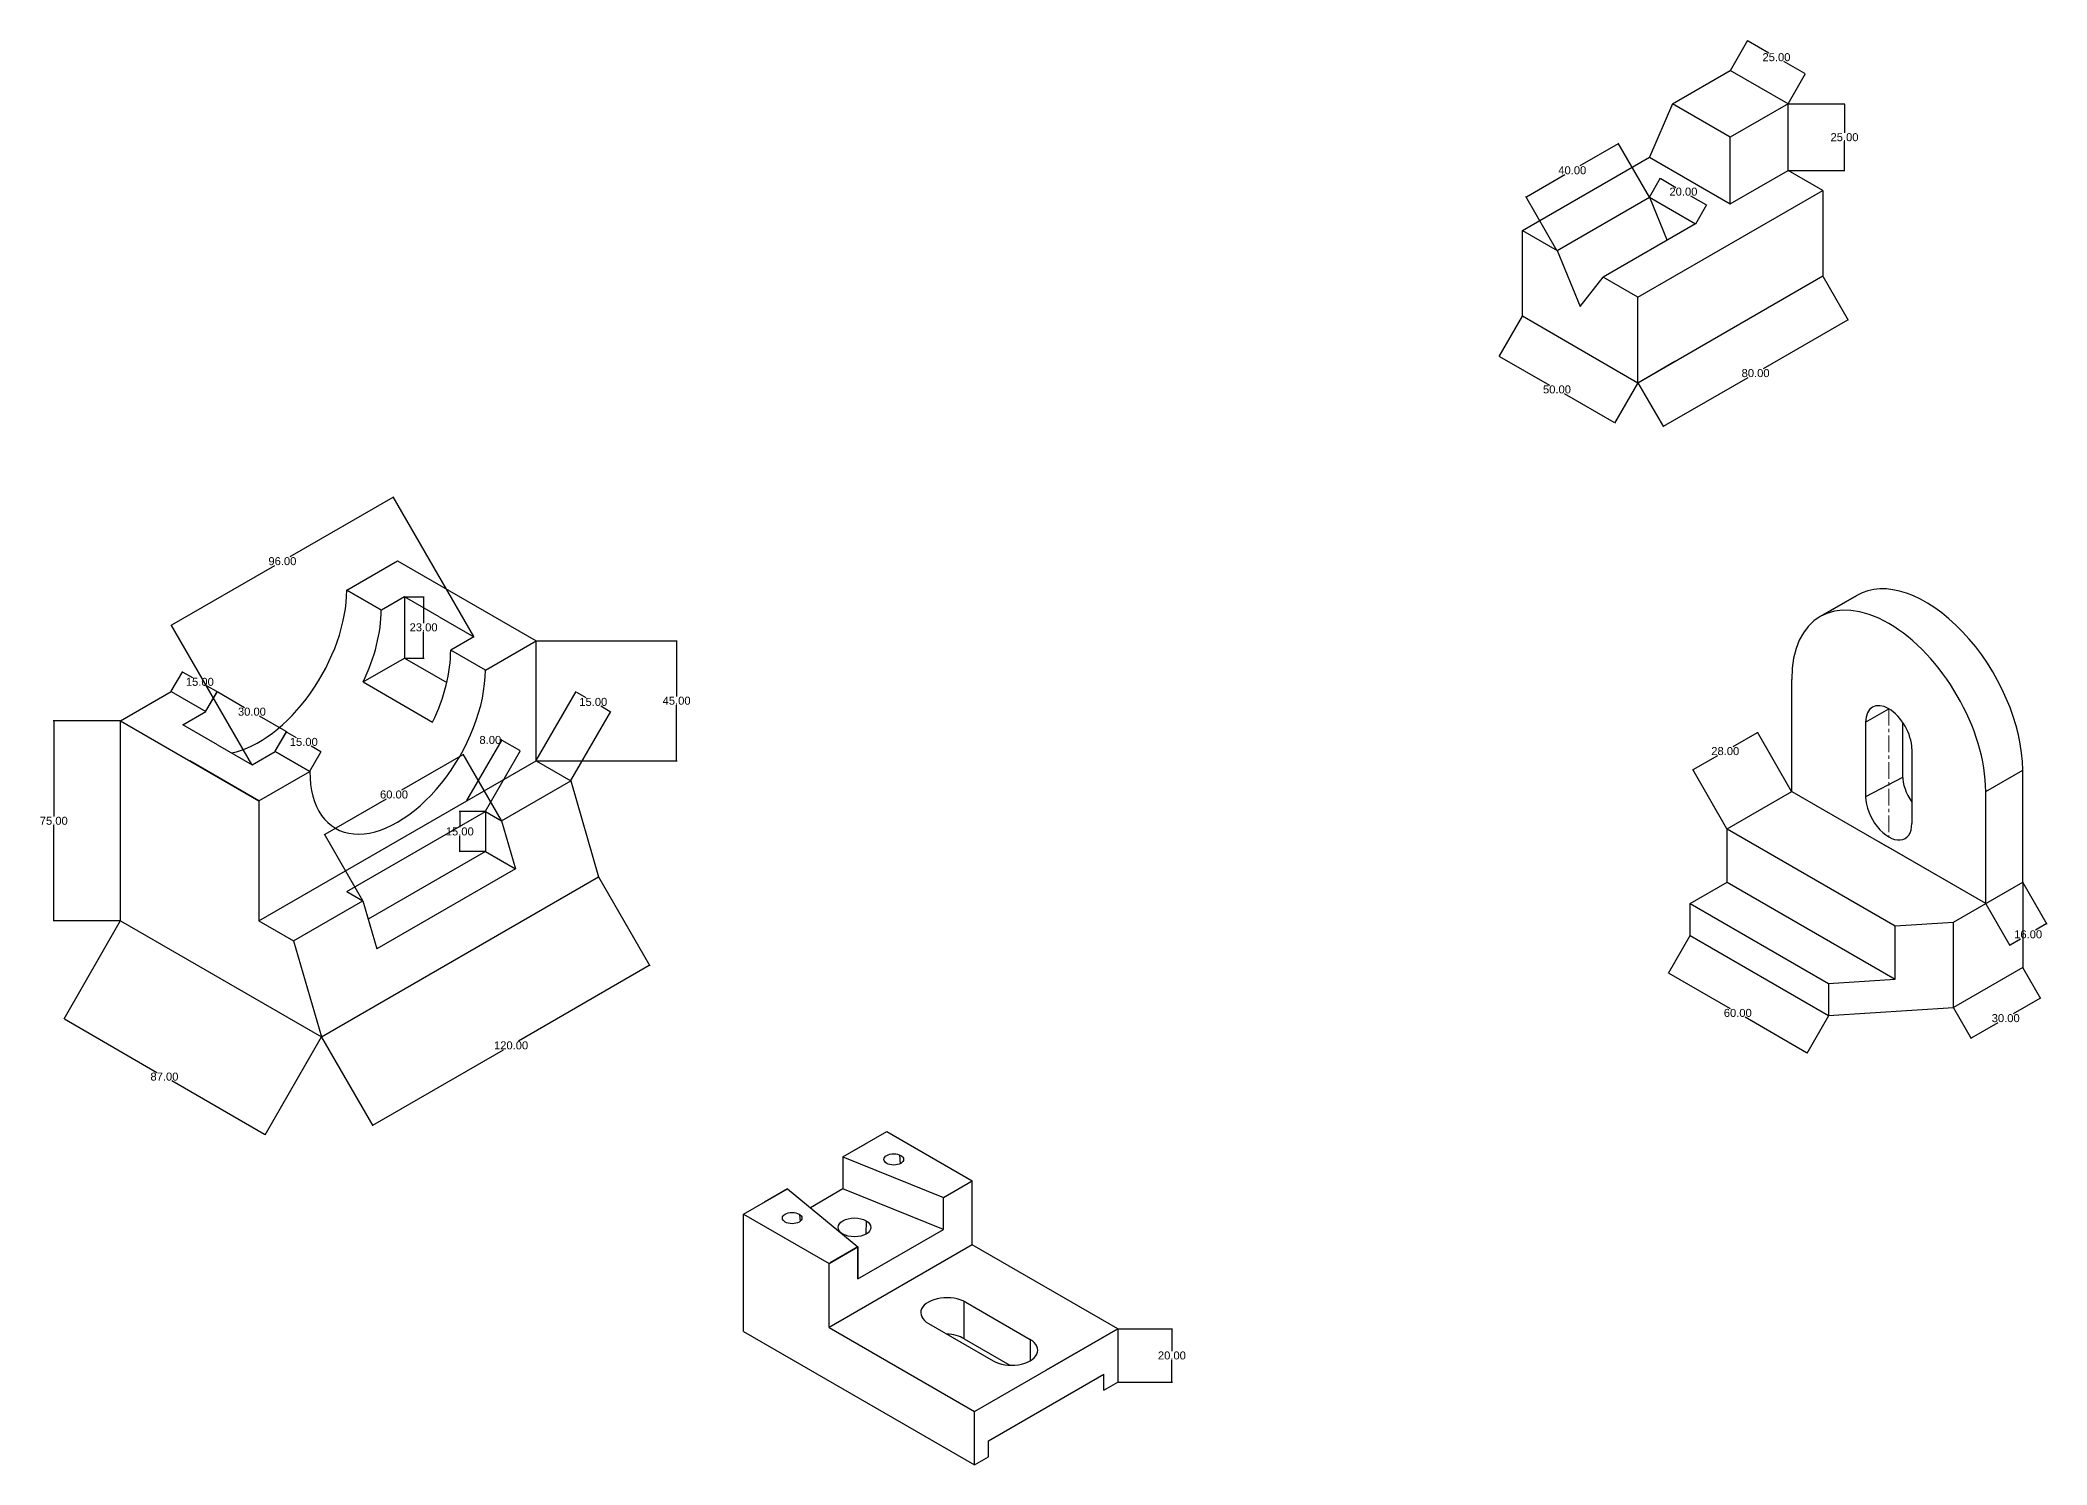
# Model space of a CAD drawing. Header units: millimetres. Extents: x -6852 to 59965, y -10230 to 31776.
# Drawn here: x 29303 to 30055, y 14758 to 15292 of the extents above; entities that cross this region are included whole.
import ezdxf

# ---------------------------------------------------------------- set-up
doc = ezdxf.new("R2010")
doc.units = ezdxf.units.MM
doc.header["$MEASUREMENT"] = 0
doc.linetypes.add('CENTER', pattern=[2, 1.25, -0.25, 0.25, -0.25])
for name, color, linetype, lineweight in [('Center Line', 132, 'CENTER', 18), ('Dimension Line', 53, 'Continuous', 15), ('Object line', 7, 'Continuous', 25)]:
    doc.layers.add(name, color=color, linetype=linetype, lineweight=lineweight)
doc.layers.add('Layer2', color=7, linetype='Continuous', lineweight=25, plot=False)
doc.styles.get("Standard").update_dxf_attribs({"font": 'arial.ttf'})
doc.dimstyles.get("Standard").update_dxf_attribs({"dimtxt": 3, "dimasz": 0.18, "dimexe": 0.18, "dimexo": 0.0625, "dimgap": 0.09, "dimtad": 0, "dimtih": 1, "dimtoh": 1, "dimzin": 0, "dimdsep": 46, "dimtxsty": 'Standard', "dimcen": 0.09, "dimadec": 0, "dimazin": 0, "dimtfac": 1, "dimtofl": 0, "dimtmove": 0, "dimatfit": 3, "dimfxl": 1, "dimtolj": 1, "dimtzin": 0, "dimarcsym": 0})

# ---------------------------------------------------------------- blocks, each defined once
blk = doc.blocks.new('*D263')
at = {"layer": 'Defpoints', "color": 0, "ltscale": 25, "transparency": 16777216}
for p in [(29512.4, 14978.12), (29531.56, 14944.93), (29408.47, 14918.12)]:
    blk.add_point(p, dxfattribs=at)
at = {"layer": 'Dimension Line', "color": 0, "lineweight": -2, "ltscale": 25, "transparency": 16777216}
for p, q in [((29512.43, 14978.07), (29531.65, 14944.77)), ((29531.4, 14944.84), (29482.41, 14916.55)), ((29408.5, 14918.07), (29427.73, 14884.77)), ((29427.79, 14885.02), (29476.79, 14913.31))]:
    blk.add_line(p, q, dxfattribs=at)
at = {"layer": 'Dimension Line', "color": 0, "ltscale": 25, "transparency": 16777216}
for points in [[(29531.39, 14944.87), (29531.42, 14944.81), (29531.56, 14944.93)], [(29427.78, 14885.05), (29427.81, 14884.99), (29427.64, 14884.93)]]:
    blk.add_solid(points, dxfattribs=at)
at = {"layer": 'Dimension Line', "color": 0, "ltscale": 25, "transparency": 16777216, "insert": (29479.6, 14914.93), "char_height": 3, "attachment_point": 5}
blk.add_mtext('\\A1;120.00', dxfattribs=at)
blk = doc.blocks.new('*D264')
at = {"layer": 'Defpoints', "color": 0, "ltscale": 25, "transparency": 16777216}
for p in [(29333.13, 14961.62), (29408.47, 14918.12), (29387.31, 14881.47)]:
    blk.add_point(p, dxfattribs=at)
at = {"layer": 'Dimension Line', "color": 0, "lineweight": -2, "ltscale": 25, "transparency": 16777216}
for p, q in [((29333.1, 14961.57), (29311.88, 14924.82)), ((29312.13, 14924.88), (29346.83, 14904.84)), ((29408.44, 14918.07), (29387.22, 14881.32)), ((29387.16, 14881.56), (29352.45, 14901.6))]:
    blk.add_line(p, q, dxfattribs=at)
at = {"layer": 'Dimension Line', "color": 0, "ltscale": 25, "transparency": 16777216}
for points in [[(29312.14, 14924.91), (29312.11, 14924.86), (29311.97, 14924.97)], [(29387.17, 14881.59), (29387.14, 14881.54), (29387.31, 14881.47)]]:
    blk.add_solid(points, dxfattribs=at)
at = {"layer": 'Dimension Line', "color": 0, "ltscale": 25, "transparency": 16777216, "insert": (29349.64, 14903.22), "char_height": 3, "attachment_point": 5}
blk.add_mtext('\\A1;87.00', dxfattribs=at)
blk = doc.blocks.new('*D265')
at = {"layer": 'Defpoints', "color": 0, "ltscale": 25, "transparency": 16777216}
for p in [(29476.14, 15029.33), (29463.03, 15006.62), (29469.96, 15002.62)]:
    blk.add_point(p, dxfattribs=at)
at = {"layer": 'Dimension Line', "color": 0, "lineweight": -2, "ltscale": 25, "transparency": 16777216}
for p, q in [((29463.06, 15006.68), (29476.23, 15029.49)), ((29469.99, 15002.68), (29483.16, 15025.49)), ((29475.99, 15029.42), (29475.81, 15029.42)), ((29476.14, 15029.33), (29475.99, 15029.42)), ((29482.92, 15025.42), (29476.3, 15029.24))]:
    blk.add_line(p, q, dxfattribs=at)
at = {"layer": 'Dimension Line', "color": 0, "ltscale": 25, "transparency": 16777216}
for points in [[(29476.31, 15029.27), (29476.28, 15029.21), (29476.14, 15029.33)], [(29482.93, 15025.45), (29482.9, 15025.39), (29483.07, 15025.33)]]:
    blk.add_solid(points, dxfattribs=at)
at = {"layer": 'Dimension Line', "color": 0, "ltscale": 25, "transparency": 16777216, "insert": (29471.82, 15029.42), "char_height": 3, "attachment_point": 5}
blk.add_mtext('\\A1;8.00', dxfattribs=at)
blk = doc.blocks.new('*D266')
at = {"layer": 'Defpoints', "color": 0, "ltscale": 25, "transparency": 16777216}
for p in [(29352.18, 15047.62), (29369.41, 15047.45), (29365.17, 15040.12)]:
    blk.add_point(p, dxfattribs=at)
at = {"layer": 'Dimension Line', "color": 0, "lineweight": -2, "ltscale": 25, "transparency": 16777216}
for p, q in [((29352.21, 15047.68), (29356.51, 15055.11)), ((29356.57, 15054.86), (29360.1, 15052.83)), ((29365.2, 15040.18), (29369.5, 15047.61)), ((29369.25, 15047.54), (29365.72, 15049.58))]:
    blk.add_line(p, q, dxfattribs=at)
at = {"layer": 'Dimension Line', "color": 0, "ltscale": 25, "transparency": 16777216}
for points in [[(29356.59, 15054.89), (29356.56, 15054.84), (29356.42, 15054.95)], [(29369.26, 15047.57), (29369.23, 15047.52), (29369.41, 15047.45)]]:
    blk.add_solid(points, dxfattribs=at)
at = {"layer": 'Dimension Line', "color": 0, "ltscale": 25, "transparency": 16777216, "insert": (29362.91, 15051.2), "char_height": 3, "attachment_point": 5}
blk.add_mtext('\\A1;15.00', dxfattribs=at)
blk = doc.blocks.new('*D267')
at = {"layer": 'Defpoints', "color": 0, "ltscale": 25, "transparency": 16777216}
for p in [(29365.17, 15040.12), (29395.42, 15032.52), (29391.15, 15025.12)]:
    blk.add_point(p, dxfattribs=at)
at = {"layer": 'Dimension Line', "color": 0, "lineweight": -2, "ltscale": 25, "transparency": 16777216}
for p, q in [((29365.2, 15040.18), (29369.53, 15047.67)), ((29369.6, 15047.43), (29379.62, 15041.64)), ((29395.27, 15032.61), (29385.24, 15038.39)), ((29391.18, 15025.18), (29395.51, 15032.67))]:
    blk.add_line(p, q, dxfattribs=at)
at = {"layer": 'Dimension Line', "color": 0, "ltscale": 25, "transparency": 16777216}
for points in [[(29369.61, 15047.45), (29369.58, 15047.4), (29369.44, 15047.52)], [(29395.28, 15032.63), (29395.25, 15032.58), (29395.42, 15032.52)]]:
    blk.add_solid(points, dxfattribs=at)
at = {"layer": 'Dimension Line', "color": 0, "ltscale": 25, "transparency": 16777216, "insert": (29382.43, 15040.02), "char_height": 3, "attachment_point": 5}
blk.add_mtext('\\A1;30.00', dxfattribs=at)
blk = doc.blocks.new('*D268')
at = {"layer": 'Defpoints', "color": 0, "ltscale": 25, "transparency": 16777216}
for p in [(29391.15, 15025.12), (29408.37, 15024.94), (29404.14, 15017.62)]:
    blk.add_point(p, dxfattribs=at)
at = {"layer": 'Dimension Line', "color": 0, "lineweight": -2, "ltscale": 25, "transparency": 16777216}
for p, q in [((29391.18, 15025.18), (29395.47, 15032.6)), ((29395.54, 15032.35), (29399.07, 15030.32)), ((29404.17, 15017.68), (29408.46, 15025.1)), ((29408.22, 15025.03), (29404.68, 15027.07))]:
    blk.add_line(p, q, dxfattribs=at)
at = {"layer": 'Dimension Line', "color": 0, "ltscale": 25, "transparency": 16777216}
for points in [[(29395.55, 15032.38), (29395.52, 15032.33), (29395.38, 15032.44)], [(29408.23, 15025.06), (29408.2, 15025.01), (29408.37, 15024.94)]]:
    blk.add_solid(points, dxfattribs=at)
at = {"layer": 'Dimension Line', "color": 0, "ltscale": 25, "transparency": 16777216, "insert": (29401.88, 15028.69), "char_height": 3, "attachment_point": 5}
blk.add_mtext('\\A1;15.00', dxfattribs=at)
blk = doc.blocks.new('*D269')
at = {"layer": 'Defpoints', "color": 0, "ltscale": 25, "transparency": 16777216}
for p in [(29435.43, 15120.44), (29465.63, 15068.12), (29382.49, 15020.12)]:
    blk.add_point(p, dxfattribs=at)
at = {"layer": 'Dimension Line', "color": 0, "lineweight": -2, "ltscale": 25, "transparency": 16777216}
for p, q in [((29435.27, 15120.35), (29396.67, 15098.06)), ((29465.6, 15068.18), (29435.34, 15120.59)), ((29352.44, 15072.53), (29391.05, 15094.82)), ((29382.46, 15020.18), (29352.2, 15072.59))]:
    blk.add_line(p, q, dxfattribs=at)
at = {"layer": 'Dimension Line', "color": 0, "ltscale": 25, "transparency": 16777216}
for points in [[(29435.26, 15120.37), (29435.29, 15120.32), (29435.43, 15120.44)], [(29352.43, 15072.55), (29352.46, 15072.5), (29352.29, 15072.44)]]:
    blk.add_solid(points, dxfattribs=at)
at = {"layer": 'Dimension Line', "color": 0, "ltscale": 25, "transparency": 16777216, "insert": (29393.86, 15096.44), "char_height": 3, "attachment_point": 5}
blk.add_mtext('\\A1;96.00', dxfattribs=at)
blk = doc.blocks.new('*D270')
at = {"layer": 'Defpoints', "color": 0, "ltscale": 25, "transparency": 16777216}
for p in [(29461.68, 15023.97), (29476.02, 14999.12), (29424.06, 14969.12)]:
    blk.add_point(p, dxfattribs=at)
at = {"layer": 'Dimension Line', "color": 0, "lineweight": -2, "ltscale": 25, "transparency": 16777216}
for p, q in [((29461.52, 15023.88), (29438.51, 15010.59)), ((29475.99, 14999.18), (29461.59, 15024.13)), ((29409.87, 14994.06), (29432.89, 15007.35)), ((29424.03, 14969.18), (29409.63, 14994.13))]:
    blk.add_line(p, q, dxfattribs=at)
at = {"layer": 'Dimension Line', "color": 0, "ltscale": 25, "transparency": 16777216}
for points in [[(29461.51, 15023.91), (29461.54, 15023.85), (29461.68, 15023.97)], [(29409.86, 14994.09), (29409.89, 14994.03), (29409.72, 14993.97)]]:
    blk.add_solid(points, dxfattribs=at)
at = {"layer": 'Dimension Line', "color": 0, "ltscale": 25, "transparency": 16777216, "insert": (29435.7, 15008.97), "char_height": 3, "attachment_point": 5}
blk.add_mtext('\\A1;60.00', dxfattribs=at)
blk = doc.blocks.new('*D271')
at = {"layer": 'Defpoints', "color": 0, "ltscale": 25, "transparency": 16777216}
for p in [(29333.13, 15036.62), (29308.15, 14961.62), (29333.13, 14961.62)]:
    blk.add_point(p, dxfattribs=at)
at = {"layer": 'Dimension Line', "color": 0, "lineweight": -2, "ltscale": 25, "transparency": 16777216}
for p, q in [((29333.07, 15036.62), (29307.97, 15036.62)), ((29308.15, 15036.44), (29308.15, 15000.74)), ((29308.15, 14961.8), (29308.15, 14997.5)), ((29333.07, 14961.62), (29307.97, 14961.62))]:
    blk.add_line(p, q, dxfattribs=at)
at = {"layer": 'Dimension Line', "color": 0, "ltscale": 25, "transparency": 16777216}
for points in [[(29308.12, 15036.44), (29308.18, 15036.44), (29308.15, 15036.62)], [(29308.12, 14961.8), (29308.18, 14961.8), (29308.15, 14961.62)]]:
    blk.add_solid(points, dxfattribs=at)
at = {"layer": 'Dimension Line', "color": 0, "ltscale": 25, "transparency": 16777216, "insert": (29308.15, 14999.12), "char_height": 3, "attachment_point": 5}
blk.add_mtext('\\A1;75.00', dxfattribs=at)
blk = doc.blocks.new('*D272')
at = {"layer": 'Defpoints', "color": 0, "ltscale": 25, "transparency": 16777216}
for p in [(29516.91, 15039.93), (29489.01, 15021.62), (29502, 15014.12)]:
    blk.add_point(p, dxfattribs=at)
at = {"layer": 'Dimension Line', "color": 0, "lineweight": -2, "ltscale": 25, "transparency": 16777216}
for p, q in [((29489.05, 15021.68), (29504.01, 15047.59)), ((29504.07, 15047.34), (29507.6, 15045.31)), ((29502.04, 15014.18), (29517, 15040.09)), ((29516.75, 15040.02), (29513.22, 15042.06))]:
    blk.add_line(p, q, dxfattribs=at)
at = {"layer": 'Dimension Line', "color": 0, "ltscale": 25, "transparency": 16777216}
for points in [[(29504.09, 15047.37), (29504.06, 15047.32), (29503.92, 15047.43)], [(29516.77, 15040.05), (29516.74, 15040), (29516.91, 15039.93)]]:
    blk.add_solid(points, dxfattribs=at)
at = {"layer": 'Dimension Line', "color": 0, "ltscale": 25, "transparency": 16777216, "insert": (29510.41, 15043.68), "char_height": 3, "attachment_point": 5}
blk.add_mtext('\\A1;15.00', dxfattribs=at)
blk = doc.blocks.new('*D273')
at = {"layer": 'Defpoints', "color": 0, "ltscale": 25, "transparency": 16777216}
for p in [(29489.01, 15066.62), (29489.01, 15021.62), (29541.65, 15021.62)]:
    blk.add_point(p, dxfattribs=at)
at = {"layer": 'Dimension Line', "color": 0, "lineweight": -2, "ltscale": 25, "transparency": 16777216}
for p, q in [((29489.08, 15066.62), (29541.83, 15066.62)), ((29541.65, 15066.44), (29541.65, 15045.74)), ((29541.65, 15021.8), (29541.65, 15042.5)), ((29489.08, 15021.62), (29541.83, 15021.62))]:
    blk.add_line(p, q, dxfattribs=at)
at = {"layer": 'Dimension Line', "color": 0, "ltscale": 25, "transparency": 16777216}
for points in [[(29541.62, 15066.44), (29541.68, 15066.44), (29541.65, 15066.62)], [(29541.62, 15021.8), (29541.68, 15021.8), (29541.65, 15021.62)]]:
    blk.add_solid(points, dxfattribs=at)
at = {"layer": 'Dimension Line', "color": 0, "ltscale": 25, "transparency": 16777216, "insert": (29541.65, 15044.12), "char_height": 3, "attachment_point": 5}
blk.add_mtext('\\A1;45.00', dxfattribs=at)
blk = doc.blocks.new('*D274')
at = {"layer": 'Defpoints', "color": 0, "ltscale": 25, "transparency": 16777216}
for p in [(29469.96, 15002.62), (29460.36, 14987.62), (29469.96, 14987.62)]:
    blk.add_point(p, dxfattribs=at)
at = {"layer": 'Dimension Line', "color": 0, "lineweight": -2, "ltscale": 25, "transparency": 16777216}
for p, q in [((29469.9, 15002.62), (29460.18, 15002.62)), ((29460.36, 15002.44), (29460.36, 14996.74)), ((29469.9, 14987.62), (29460.18, 14987.62)), ((29460.36, 14987.8), (29460.36, 14993.5))]:
    blk.add_line(p, q, dxfattribs=at)
at = {"layer": 'Dimension Line', "color": 0, "ltscale": 25, "transparency": 16777216}
for points in [[(29460.33, 15002.44), (29460.39, 15002.44), (29460.36, 15002.62)], [(29460.33, 14987.8), (29460.39, 14987.8), (29460.36, 14987.62)]]:
    blk.add_solid(points, dxfattribs=at)
at = {"layer": 'Dimension Line', "color": 0, "ltscale": 25, "transparency": 16777216, "insert": (29460.36, 14995.12), "char_height": 3, "attachment_point": 5}
blk.add_mtext('\\A1;15.00', dxfattribs=at)
blk = doc.blocks.new('*D275')
at = {"layer": 'Defpoints', "color": 0, "ltscale": 25, "transparency": 16777216}
for p in [(29439.65, 15083.12), (29439.65, 15060.12), (29446.8, 15060.12)]:
    blk.add_point(p, dxfattribs=at)
at = {"layer": 'Dimension Line', "color": 0, "lineweight": -2, "ltscale": 25, "transparency": 16777216}
for p, q in [((29439.71, 15083.12), (29446.98, 15083.12)), ((29446.8, 15082.94), (29446.8, 15073.25)), ((29446.8, 15060.3), (29446.8, 15070)), ((29439.71, 15060.12), (29446.98, 15060.12))]:
    blk.add_line(p, q, dxfattribs=at)
at = {"layer": 'Dimension Line', "color": 0, "ltscale": 25, "transparency": 16777216}
for points in [[(29446.77, 15082.94), (29446.83, 15082.94), (29446.8, 15083.12)], [(29446.77, 15060.3), (29446.83, 15060.3), (29446.8, 15060.12)]]:
    blk.add_solid(points, dxfattribs=at)
at = {"layer": 'Dimension Line', "color": 0, "ltscale": 25, "transparency": 16777216, "insert": (29446.8, 15071.62), "char_height": 3, "attachment_point": 5}
blk.add_mtext('\\A1;23.00', dxfattribs=at)
blk = doc.blocks.new('*D276')
at = {"layer": 'Defpoints', "color": 0, "ltscale": 25, "transparency": 16777216}
for p in [(29906.37, 15232.85), (29927.78, 15229.94), (29923.69, 15222.85)]:
    blk.add_point(p, dxfattribs=at)
at = {"layer": 'Dimension Line', "color": 0, "lineweight": -2, "ltscale": 25, "transparency": 16777216}
for p, q in [((29906.4, 15232.91), (29910.55, 15240.09)), ((29910.62, 15239.85), (29916.32, 15236.56)), ((29927.63, 15230.03), (29921.93, 15233.32)), ((29923.72, 15222.91), (29927.87, 15230.09))]:
    blk.add_line(p, q, dxfattribs=at)
at = {"layer": 'Dimension Line', "color": 0, "ltscale": 25, "transparency": 16777216}
for points in [[(29910.63, 15239.88), (29910.6, 15239.82), (29910.46, 15239.94)], [(29927.64, 15230.06), (29927.61, 15230), (29927.78, 15229.94)]]:
    blk.add_solid(points, dxfattribs=at)
at = {"layer": 'Dimension Line', "color": 0, "ltscale": 25, "transparency": 16777216, "insert": (29919.12, 15234.94), "char_height": 3, "attachment_point": 5}
blk.add_mtext('\\A1;20.00', dxfattribs=at)
blk = doc.blocks.new('*D277')
at = {"layer": 'Defpoints', "color": 0, "ltscale": 25, "transparency": 16777216}
for p in [(29860.13, 15232.95), (29906.37, 15232.85), (29871.73, 15212.85)]:
    blk.add_point(p, dxfattribs=at)
at = {"layer": 'Dimension Line', "color": 0, "lineweight": -2, "ltscale": 25, "transparency": 16777216}
for p, q in [((29894.61, 15252.86), (29880.26, 15244.57)), ((29906.34, 15232.91), (29894.68, 15253.1)), ((29860.29, 15233.04), (29874.64, 15241.32)), ((29871.7, 15212.91), (29860.04, 15233.1))]:
    blk.add_line(p, q, dxfattribs=at)
at = {"layer": 'Dimension Line', "color": 0, "ltscale": 25, "transparency": 16777216}
for points in [[(29894.6, 15252.88), (29894.63, 15252.83), (29894.77, 15252.95)], [(29860.27, 15233.06), (29860.3, 15233.01), (29860.13, 15232.95)]]:
    blk.add_solid(points, dxfattribs=at)
at = {"layer": 'Dimension Line', "color": 0, "ltscale": 25, "transparency": 16777216, "insert": (29877.45, 15242.95), "char_height": 3, "attachment_point": 5}
blk.add_mtext('\\A1;40.00', dxfattribs=at)
blk = doc.blocks.new('*D278')
at = {"layer": 'Defpoints', "color": 0, "ltscale": 25, "transparency": 16777216}
for p in [(29971.32, 15203.35), (29980.81, 15186.92), (29902.04, 15163.35)]:
    blk.add_point(p, dxfattribs=at)
at = {"layer": 'Dimension Line', "color": 0, "lineweight": -2, "ltscale": 25, "transparency": 16777216}
for p, q in [((29971.36, 15203.3), (29980.9, 15186.76)), ((29980.66, 15186.83), (29948.98, 15168.54)), ((29902.07, 15163.3), (29911.62, 15146.76)), ((29911.69, 15147.01), (29943.36, 15165.3))]:
    blk.add_line(p, q, dxfattribs=at)
at = {"layer": 'Dimension Line', "color": 0, "ltscale": 25, "transparency": 16777216}
for points in [[(29980.64, 15186.85), (29980.67, 15186.8), (29980.81, 15186.92)], [(29911.67, 15147.03), (29911.7, 15146.98), (29911.53, 15146.92)]]:
    blk.add_solid(points, dxfattribs=at)
at = {"layer": 'Dimension Line', "color": 0, "ltscale": 25, "transparency": 16777216, "insert": (29946.17, 15166.92), "char_height": 3, "attachment_point": 5}
blk.add_mtext('\\A1;80.00', dxfattribs=at)
blk = doc.blocks.new('*D279')
at = {"layer": 'Defpoints', "color": 0, "ltscale": 25, "transparency": 16777216}
for p in [(29858.74, 15188.35), (29902.04, 15163.35), (29893.36, 15148.31)]:
    blk.add_point(p, dxfattribs=at)
at = {"layer": 'Dimension Line', "color": 0, "lineweight": -2, "ltscale": 25, "transparency": 16777216}
for p, q in [((29858.71, 15188.3), (29849.97, 15173.16)), ((29850.21, 15173.22), (29868.9, 15162.43)), ((29902.01, 15163.3), (29893.27, 15148.16)), ((29893.2, 15148.4), (29874.52, 15159.19))]:
    blk.add_line(p, q, dxfattribs=at)
at = {"layer": 'Dimension Line', "color": 0, "ltscale": 25, "transparency": 16777216}
for points in [[(29850.23, 15173.25), (29850.2, 15173.2), (29850.06, 15173.31)], [(29893.22, 15148.43), (29893.19, 15148.38), (29893.36, 15148.31)]]:
    blk.add_solid(points, dxfattribs=at)
at = {"layer": 'Dimension Line', "color": 0, "ltscale": 25, "transparency": 16777216, "insert": (29871.71, 15160.81), "char_height": 3, "attachment_point": 5}
blk.add_mtext('\\A1;50.00', dxfattribs=at)
blk = doc.blocks.new('*D280')
at = {"layer": 'Defpoints', "color": 0, "ltscale": 25, "transparency": 16777216}
for p in [(29936.68, 15280.35), (29964.82, 15279.09), (29958.33, 15267.85)]:
    blk.add_point(p, dxfattribs=at)
at = {"layer": 'Dimension Line', "color": 0, "lineweight": -2, "ltscale": 25, "transparency": 16777216}
for p, q in [((29936.71, 15280.41), (29943.26, 15291.74)), ((29943.33, 15291.5), (29951.19, 15286.96)), ((29964.66, 15279.18), (29956.8, 15283.72)), ((29958.36, 15267.91), (29964.91, 15279.24))]:
    blk.add_line(p, q, dxfattribs=at)
at = {"layer": 'Dimension Line', "color": 0, "ltscale": 25, "transparency": 16777216}
for points in [[(29943.34, 15291.52), (29943.31, 15291.47), (29943.17, 15291.59)], [(29964.68, 15279.2), (29964.65, 15279.15), (29964.82, 15279.09)]]:
    blk.add_solid(points, dxfattribs=at)
at = {"layer": 'Dimension Line', "color": 0, "ltscale": 25, "transparency": 16777216, "insert": (29954, 15285.34), "char_height": 3, "attachment_point": 5}
blk.add_mtext('\\A1;25.00', dxfattribs=at)
blk = doc.blocks.new('*D281')
at = {"layer": 'Defpoints', "color": 0, "ltscale": 25, "transparency": 16777216}
for p in [(29958.33, 15267.85), (29958.33, 15242.85), (29979.51, 15242.85)]:
    blk.add_point(p, dxfattribs=at)
at = {"layer": 'Dimension Line', "color": 0, "lineweight": -2, "ltscale": 25, "transparency": 16777216}
for p, q in [((29958.4, 15267.85), (29979.69, 15267.85)), ((29979.51, 15267.67), (29979.51, 15256.97)), ((29979.51, 15243.03), (29979.51, 15253.73)), ((29958.4, 15242.85), (29979.69, 15242.85))]:
    blk.add_line(p, q, dxfattribs=at)
at = {"layer": 'Dimension Line', "color": 0, "ltscale": 25, "transparency": 16777216}
for points in [[(29979.48, 15267.67), (29979.54, 15267.67), (29979.51, 15267.85)], [(29979.48, 15243.03), (29979.54, 15243.03), (29979.51, 15242.85)]]:
    blk.add_solid(points, dxfattribs=at)
at = {"layer": 'Dimension Line', "color": 0, "ltscale": 25, "transparency": 16777216, "insert": (29979.51, 15255.35), "char_height": 3, "attachment_point": 5}
blk.add_mtext('\\A1;25.00', dxfattribs=at)
blk = doc.blocks.new('*D320')
at = {"layer": 'Defpoints', "color": 0, "ltscale": 25, "transparency": 16777216}
for p in [(30046.31, 14944.11), (30020.33, 14929.11), (30026.95, 14917.64)]:
    blk.add_point(p, dxfattribs=at)
at = {"layer": 'Dimension Line', "color": 0, "lineweight": -2, "ltscale": 25, "transparency": 16777216}
for p, q in [((30046.34, 14944.05), (30053.02, 14932.48)), ((30020.36, 14929.05), (30027.04, 14917.48)), ((30052.77, 14932.55), (30042.75, 14926.76)), ((30027.11, 14917.73), (30037.13, 14923.52))]:
    blk.add_line(p, q, dxfattribs=at)
at = {"layer": 'Dimension Line', "color": 0, "ltscale": 25, "transparency": 16777216}
for points in [[(30052.76, 14932.57), (30052.79, 14932.52), (30052.93, 14932.64)], [(30027.09, 14917.75), (30027.12, 14917.7), (30026.95, 14917.64)]]:
    blk.add_solid(points, dxfattribs=at)
at = {"layer": 'Dimension Line', "color": 0, "ltscale": 25, "transparency": 16777216, "insert": (30039.94, 14925.14), "char_height": 3, "attachment_point": 5}
blk.add_mtext('\\A1;30.00', dxfattribs=at)
blk = doc.blocks.new('*D321')
at = {"layer": 'Defpoints', "color": 0, "ltscale": 25, "transparency": 16777216}
for p in [(29946.93, 15032.24), (29959.71, 15010.11), (29935.46, 14996.11)]:
    blk.add_point(p, dxfattribs=at)
at = {"layer": 'Dimension Line', "color": 0, "lineweight": -2, "ltscale": 25, "transparency": 16777216}
for p, q in [((29946.77, 15032.15), (29937.61, 15026.86)), ((29959.68, 15010.16), (29946.84, 15032.4)), ((29935.43, 14996.16), (29922.59, 15018.4)), ((29922.83, 15018.33), (29931.99, 15023.62))]:
    blk.add_line(p, q, dxfattribs=at)
at = {"layer": 'Dimension Line', "color": 0, "ltscale": 25, "transparency": 16777216}
for points in [[(29946.76, 15032.18), (29946.79, 15032.13), (29946.93, 15032.24)], [(29922.82, 15018.36), (29922.85, 15018.31), (29922.68, 15018.24)]]:
    blk.add_solid(points, dxfattribs=at)
at = {"layer": 'Dimension Line', "color": 0, "ltscale": 25, "transparency": 16777216, "insert": (29934.8, 15025.24), "char_height": 3, "attachment_point": 5}
blk.add_mtext('\\A1;28.00', dxfattribs=at)
blk = doc.blocks.new('*D322')
at = {"layer": 'Defpoints', "color": 0, "ltscale": 25, "transparency": 16777216}
for p in [(30046.31, 14976.11), (30032.45, 14968.11), (30055.28, 14960.56)]:
    blk.add_point(p, dxfattribs=at)
at = {"layer": 'Dimension Line', "color": 0, "lineweight": -2, "ltscale": 25, "transparency": 16777216}
for p, q in [((30046.34, 14976.05), (30055.37, 14960.41)), ((30032.48, 14968.05), (30041.52, 14952.41)), ((30055.13, 14960.47), (30051.16, 14958.19)), ((30041.58, 14952.65), (30045.55, 14954.94))]:
    blk.add_line(p, q, dxfattribs=at)
at = {"layer": 'Dimension Line', "color": 0, "ltscale": 25, "transparency": 16777216}
for points in [[(30055.11, 14960.5), (30055.14, 14960.45), (30055.28, 14960.56)], [(30041.57, 14952.68), (30041.6, 14952.63), (30041.43, 14952.56)]]:
    blk.add_solid(points, dxfattribs=at)
at = {"layer": 'Dimension Line', "color": 0, "ltscale": 25, "transparency": 16777216, "insert": (30048.36, 14956.56), "char_height": 3, "attachment_point": 5}
blk.add_mtext('\\A1;16.00', dxfattribs=at)
blk = doc.blocks.new('*D323')
at = {"layer": 'Defpoints', "color": 0, "ltscale": 25, "transparency": 16777216}
for p in [(29921.6, 14956.11), (29973.56, 14926.11), (29965.48, 14912.1)]:
    blk.add_point(p, dxfattribs=at)
at = {"layer": 'Dimension Line', "color": 0, "lineweight": -2, "ltscale": 25, "transparency": 16777216}
for p, q in [((29921.57, 14956.05), (29913.43, 14941.95)), ((29913.67, 14942.01), (29936.69, 14928.72)), ((29965.32, 14912.19), (29942.31, 14925.48)), ((29973.53, 14926.05), (29965.39, 14911.95))]:
    blk.add_line(p, q, dxfattribs=at)
at = {"layer": 'Dimension Line', "color": 0, "ltscale": 25, "transparency": 16777216}
for points in [[(29913.69, 14942.04), (29913.66, 14941.99), (29913.52, 14942.1)], [(29965.34, 14912.22), (29965.31, 14912.17), (29965.48, 14912.1)]]:
    blk.add_solid(points, dxfattribs=at)
at = {"layer": 'Dimension Line', "color": 0, "ltscale": 25, "transparency": 16777216, "insert": (29939.5, 14927.1), "char_height": 3, "attachment_point": 5}
blk.add_mtext('\\A1;60.00', dxfattribs=at)
blk = doc.blocks.new('*D324')
at = {"layer": 'Defpoints', "color": 0, "ltscale": 25, "transparency": 16777216}
for p in [(29707.08, 14808.71), (29707.08, 14788.71), (29727.34, 14788.71)]:
    blk.add_point(p, dxfattribs=at)
at = {"layer": 'Dimension Line', "color": 0, "lineweight": -2, "ltscale": 25, "transparency": 16777216}
for p, q in [((29707.14, 14808.71), (29727.52, 14808.71)), ((29727.34, 14808.53), (29727.34, 14800.33)), ((29727.34, 14788.89), (29727.34, 14797.09)), ((29707.14, 14788.71), (29727.52, 14788.71))]:
    blk.add_line(p, q, dxfattribs=at)
at = {"layer": 'Dimension Line', "color": 0, "ltscale": 25, "transparency": 16777216}
for points in [[(29727.31, 14808.53), (29727.37, 14808.53), (29727.34, 14808.71)], [(29727.31, 14788.89), (29727.37, 14788.89), (29727.34, 14788.71)]]:
    blk.add_solid(points, dxfattribs=at)
at = {"layer": 'Dimension Line', "color": 0, "ltscale": 25, "transparency": 16777216, "insert": (29727.34, 14798.71), "char_height": 3, "attachment_point": 5}
blk.add_mtext('\\A1;20.00', dxfattribs=at)

msp = doc.modelspace()

# ---------------------------------------------------------------- linework, layer by layer
at = {"layer": 'Center Line', "ltscale": 5}
msp.add_line((29996.08, 15041.107), (29996.08, 14993.107), dxfattribs=at)
at = {"layer": 'Layer2', "ltscale": 25}
for p, q in [((29604.023, 14873.21), (29641.695, 14857.96)), ((29604.023, 14873.21), (29604.023, 14861.21)), ((29604.023, 14873.21), (29604.023, 14861.21)), ((29583.239, 14861.21), (29609.653, 14839.46)), ((29604.023, 14861.21), (29591.894, 14854.084)), ((29641.695, 14845.96), (29604.023, 14861.21)), ((29641.695, 14857.96), (29652.521, 14864.21)), ((29641.695, 14845.96), (29641.695, 14857.96)), ((29609.653, 14827.46), (29641.695, 14845.96)), ((29598.827, 14833.21), (29609.653, 14839.46)), ((29609.653, 14839.46), (29599.26, 14833.46)), ((29609.653, 14827.46), (29609.653, 14839.46)), ((29609.653, 14839.46), (29609.653, 14827.46)), ((29707.08, 14808.71), (29680.234, 14793.21))]:
    msp.add_line(p, q, dxfattribs=at)
for centre, major_axis in [((29623.076, 14872.21), (-3.674, 0)), ((29584.971, 14850.21), (-3.674, 0)), ((29608.354, 14846.71), (-6.124, 0))]:
    msp.add_ellipse(centre, major_axis=major_axis, ratio=0.5773503, dxfattribs=at)
at = {"layer": 'Object line', "ltscale": 25}
for p, q in [((29915.032, 15267.851), (29936.683, 15280.351)), ((29958.333, 15267.851), (29936.683, 15280.351)), ((29915.032, 15267.851), (29906.372, 15247.851)), ((29936.683, 15255.351), (29915.032, 15267.851)), ((29958.333, 15267.851), (29936.683, 15255.351)), ((29958.333, 15242.851), (29958.333, 15267.851)), ((29936.683, 15230.351), (29936.683, 15255.351)), ((29858.741, 15220.351), (29906.372, 15247.851)), ((29906.372, 15247.851), (29936.683, 15230.351)), ((29936.683, 15230.351), (29958.333, 15242.851)), ((29971.324, 15235.351), (29958.333, 15242.851)), ((29902.042, 15195.351), (29971.324, 15235.351)), ((29971.324, 15235.351), (29971.324, 15203.351)), ((29871.731, 15212.851), (29906.372, 15232.851)), ((29906.372, 15232.851), (29923.692, 15222.851)), ((29906.372, 15232.851), (29913.034, 15216.698)), ((29858.741, 15188.351), (29858.741, 15220.351)), ((29858.741, 15220.351), (29871.731, 15212.851)), ((29923.692, 15222.851), (29889.051, 15202.851)), ((29871.731, 15212.851), (29880.391, 15191.851)), ((29880.391, 15191.851), (29889.051, 15202.851)), ((29902.042, 15195.351), (29889.051, 15202.851)), ((29902.042, 15163.351), (29971.324, 15203.351)), ((29902.042, 15163.351), (29902.042, 15195.351)), ((29858.741, 15188.351), (29902.042, 15163.351)), ((29902.042, 15163.351), (29915.898, 15171.351)), ((29418, 15085.622), (29437.053, 15096.622)), ((29437.053, 15096.622), (29489.014, 15066.622)), ((29418, 15085.622), (29430.99, 15078.122)), ((29430.99, 15078.122), (29418, 15085.622)), ((29439.651, 15083.122), (29430.99, 15078.122)), ((29452.641, 15075.622), (29439.651, 15083.122)), ((29439.651, 15083.122), (29439.651, 15060.122)), ((29984.139, 15083.61), (29970.36, 15075.655)), ((29971.787, 15076.392), (29984.139, 15083.61)), ((29452.641, 15075.622), (29465.631, 15068.122)), ((29465.631, 15068.122), (29456.971, 15063.122)), ((29469.962, 15055.622), (29456.971, 15063.122)), ((29456.971, 15063.122), (29456.971, 15063.122)), ((29469.962, 15055.622), (29489.014, 15066.622)), ((29489.014, 15021.622), (29489.014, 15066.622)), ((29424.14, 15051.167), (29439.651, 15060.122)), ((29439.651, 15060.122), (29455.486, 15050.98)), ((29333.129, 15036.622), (29352.182, 15047.622)), ((29352.182, 15047.622), (29365.172, 15040.122)), ((29424.14, 15051.167), (29450.199, 15036.122)), ((29959.707, 15010.107), (29959.707, 15052.107)), ((29356.512, 15035.122), (29365.172, 15040.122)), ((29987.42, 15036.107), (29996.08, 15041.107)), ((29333.129, 14961.622), (29333.129, 15036.622)), ((29333.129, 15036.622), (29385.091, 15006.622)), ((29369.503, 15027.622), (29356.512, 15035.122)), ((29987.42, 15036.107), (29987.42, 15008.107)), ((30001.276, 15036.107), (30001.276, 15016.107)), ((29369.503, 15027.622), (29382.493, 15020.122)), ((29382.493, 15020.122), (29391.153, 15025.122)), ((29404.144, 15017.622), (29391.153, 15025.122)), ((29391.153, 15025.122), (29404.144, 15017.622)), ((30004.74, 15026.107), (30004.74, 14998.107)), ((29385.091, 15006.622), (29359.11, 15021.622)), ((29385.091, 14961.622), (29489.014, 15021.622)), ((29385.091, 15006.622), (29404.144, 15017.622)), ((29489.014, 15021.622), (29502.004, 15014.122)), ((30032.453, 15010.107), (30046.309, 15018.107)), ((30046.309, 14976.107), (30046.309, 15018.107)), ((29476.024, 14999.122), (29502.004, 15014.122)), ((29502.004, 15014.122), (29512.397, 14978.122)), ((29935.458, 14996.107), (29959.707, 15010.107)), ((29959.707, 15010.107), (29996.08, 14989.107)), ((30001.299, 15015.367), (29987.42, 15008.107)), ((30032.453, 14968.107), (30032.453, 15010.107)), ((29385.091, 15006.622), (29385.091, 14961.622)), ((29418, 14972.622), (29469.962, 15002.622)), ((29469.962, 15002.622), (29469.962, 14987.622)), ((29469.962, 15002.622), (29476.024, 14999.122)), ((29476.024, 14999.122), (29481.22, 14981.122)), ((29935.458, 14976.107), (29935.458, 14996.107)), ((29935.458, 14996.107), (29998.505, 14959.707)), ((29469.962, 14987.622), (29426.042, 14962.265)), ((29469.962, 14987.622), (29481.22, 14981.122)), ((30032.453, 14968.107), (29992.679, 14991.07)), ((30032.453, 14968.107), (29996.08, 14989.107)), ((29481.22, 14981.122), (29429.258, 14951.122)), ((29408.474, 14918.122), (29512.397, 14978.122)), ((29418, 14972.622), (29424.062, 14969.122)), ((29921.602, 14968.107), (29935.458, 14976.107)), ((29935.458, 14976.107), (29998.505, 14939.707)), ((30020.329, 14961.107), (30046.309, 14976.107)), ((30046.309, 14976.107), (30046.309, 14944.107)), ((29398.081, 14954.122), (29424.062, 14969.122)), ((29398.081, 14954.122), (29424.062, 14969.122)), ((29424.062, 14969.122), (29429.258, 14951.122)), ((29921.602, 14956.107), (29921.602, 14968.107)), ((29921.602, 14968.107), (29973.563, 14938.107)), ((29333.129, 14961.622), (29408.474, 14918.122)), ((29385.091, 14961.622), (29398.081, 14954.122)), ((29998.505, 14959.707), (30020.329, 14961.107)), ((29998.505, 14939.707), (29998.505, 14959.707)), ((30020.329, 14929.107), (30020.329, 14961.107)), ((29398.081, 14954.122), (29408.474, 14918.122)), ((29921.602, 14956.107), (29973.563, 14926.107)), ((30046.309, 14944.107), (30020.329, 14929.107)), ((29973.563, 14938.107), (29998.505, 14939.707)), ((29973.563, 14938.107), (29973.563, 14926.107)), ((29973.563, 14926.107), (30020.329, 14929.107)), ((29604.023, 14873.21), (29620.478, 14882.71)), ((29620.478, 14882.71), (29652.521, 14864.21)), ((29604.023, 14873.21), (29612.684, 14878.21)), ((29625.198, 14873.942), (29625.471, 14870.602)), ((29566.784, 14851.71), (29583.239, 14861.21)), ((29566.784, 14851.71), (29583.239, 14861.21)), ((29583.239, 14861.21), (29574.579, 14856.21)), ((29652.521, 14840.21), (29652.521, 14864.21)), ((29566.784, 14807.71), (29566.784, 14851.71)), ((29566.784, 14851.71), (29598.827, 14833.21)), ((29587.756, 14851.594), (29587.93, 14848.953)), ((29612.745, 14849.175), (29612.598, 14844.162)), ((29652.521, 14840.21), (29598.827, 14809.21)), ((29707.08, 14808.71), (29652.521, 14840.21)), ((29598.827, 14809.21), (29598.827, 14833.21)), ((29649.431, 14804.993), (29649.431, 14818.976)), ((29650.058, 14818.631), (29674.171, 14804.711)), ((29566.784, 14807.71), (29653.387, 14757.71)), ((29598.827, 14809.21), (29653.387, 14777.71)), ((29636.149, 14810.663), (29660.315, 14796.71)), ((29653.387, 14777.71), (29707.08, 14808.71)), ((29707.08, 14808.71), (29707.08, 14788.71)), ((29649.431, 14804.993), (29666.629, 14795.065)), ((29674.171, 14804.711), (29674.171, 14796.71)), ((29658.583, 14766.71), (29701.884, 14791.71)), ((29701.884, 14785.71), (29701.884, 14791.71)), ((29701.884, 14785.71), (29707.08, 14788.71)), ((29653.387, 14757.71), (29653.387, 14777.71)), ((29658.583, 14760.71), (29658.583, 14766.71)), ((29658.583, 14760.71), (29658.583, 14766.71)), ((29653.387, 14757.71), (29658.583, 14760.71)), ((29653.387, 14757.71), (29658.583, 14760.71))]:
    msp.add_line(p, q, dxfattribs=at)
for centre, major_axis, start_param, end_param in [((29385.091, 15066.622), (-23.27, -40.305), 6.7495973, 8.6393798), ((30009.936, 15039.107), (25.72, -44.548), 7.0685835, 9.4277992), ((29398.003, 15059.167), (-23.27, -40.305), 7.9862914, 8.6393798), ((29996.08, 15031.107), (25.72, -44.548), 7.0685835, 10.2101761), ((29424.062, 15044.122), (-23.27, -40.305), 7.9862914, 8.6393798), ((29437.053, 15036.622), (-23.27, -40.305), 5.4977871, 8.6393798), ((29996.08, 15031.107), (6.124, -10.607), 0.7853982, 3.9269908), ((30009.936, 15011.107), (6.124, -10.607), 3.9269908, 4.854286), ((29996.08, 15003.107), (6.124, -10.607), 3.9269908, 7.0685835), ((29642.995, 14814.71), (-9.798, 0), 3.9072393, 7.0803867), ((29642.367, 14801.073), (-9.798, 0), 3.9072393, 4.6496495), ((29667.243, 14800.71), (-9.798, 0), 0.7853782, 3.9270469)]:
    msp.add_ellipse(centre, major_axis=major_axis, ratio=0.5773503, start_param=start_param, end_param=end_param, dxfattribs=at)

# ---------------------------------------------------------------- dimensions: what is measured, and where the dimension line sits
at = {"layer": 'Dimension Line', "ltscale": 25}
for p1, p2, distance, picture, middle in [((29936.683, 15280.351), (29958.333, 15267.851), 12.975, '*D280', (29953.995, 15285.338)), ((29958.333, 15267.851), (29958.333, 15242.851), 21.177, '*D281', (29979.511, 15255.351)), ((29906.372, 15232.851), (29871.731, 15212.851), -23.203, '*D277', (29877.45, 15242.945)), ((29906.372, 15232.851), (29923.692, 15222.851), 8.184, '*D276', (29919.124, 15234.939)), ((29902.042, 15163.351), (29971.324, 15203.351), -18.976, '*D278', (29946.171, 15166.918)), ((29858.741, 15188.351), (29902.042, 15163.351), -17.367, '*D279', (29871.708, 15160.811)), ((29382.493, 15020.122), (29465.631, 15068.122), 60.408, '*D269', (29393.858, 15096.437)), ((29439.651, 15083.122), (29439.651, 15060.122), 7.147, '*D275', (29446.798, 15071.622)), ((29489.014, 15066.622), (29489.014, 15021.622), 52.635, '*D273', (29541.65, 15044.122)), ((29352.182, 15047.622), (29365.172, 15040.122), 8.466, '*D266', (29362.91, 15051.204)), ((29365.172, 15040.122), (29391.153, 15025.122), 8.537, '*D267', (29382.431, 15040.015)), ((29489.014, 15021.622), (29502.004, 15014.122), 29.805, '*D272', (29510.412, 15043.684)), ((29333.129, 15036.622), (29333.129, 14961.622), -24.98, '*D271', (29308.15, 14999.122)), ((29391.153, 15025.122), (29404.144, 15017.622), 8.455, '*D268', (29401.876, 15028.694)), ((29935.458, 14996.107), (29959.707, 15010.107), 25.56, '*D321', (29934.802, 15025.243)), ((29469.962, 15002.622), (29463.033, 15006.622), -26.221, '*D265', (29471.825, 15029.421)), ((29424.062, 14969.122), (29476.024, 14999.122), 28.691, '*D270', (29435.697, 15008.97)), ((29469.962, 15002.622), (29469.962, 14987.622), -9.605, '*D274', (29460.357, 14995.122)), ((29408.474, 14918.122), (29512.397, 14978.122), -38.328, '*D263', (29479.599, 14914.93)), ((30032.453, 14968.107), (30046.309, 14976.107), -17.948, '*D322', (30048.355, 14956.563)), ((29333.129, 14961.622), (29408.474, 14918.122), -42.32, '*D264', (29349.642, 14903.222)), ((29921.602, 14956.107), (29973.563, 14926.107), -16.17, '*D323', (29939.497, 14927.103)), ((30046.309, 14944.107), (30020.329, 14929.107), 13.242, '*D320', (30039.94, 14925.139)), ((29707.08, 14808.71), (29707.08, 14788.71), 20.26, '*D324', (29727.341, 14798.71))]:
    dim = msp.add_aligned_dim(p1=p1, p2=p2, distance=distance, dimstyle='Standard', dxfattribs=at)
    dim.commit()
    dim.dimension.update_dxf_attribs({"geometry": picture, "text_midpoint": middle})

doc.saveas('drawing.dxf')
